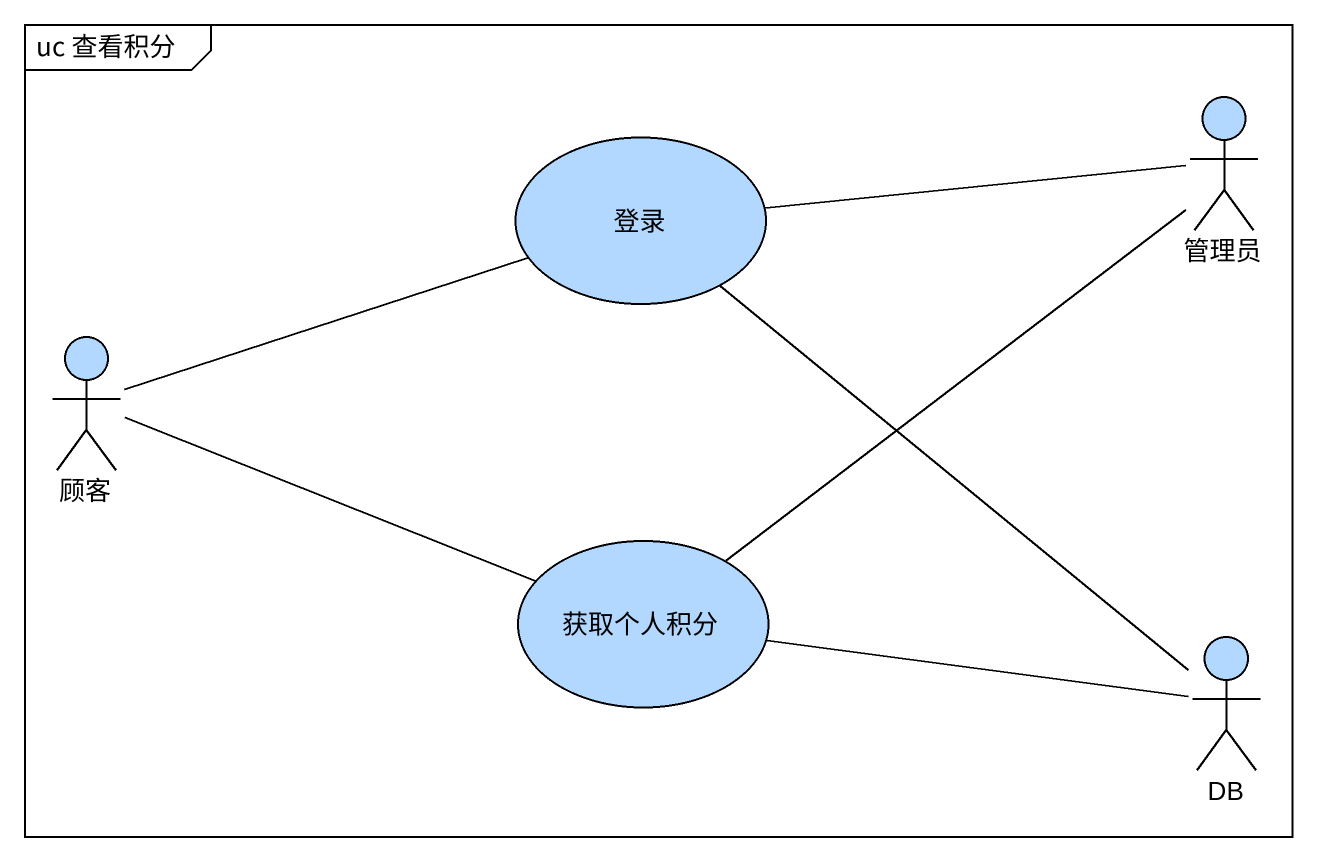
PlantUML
@startuml
mainframe uc 查看积分
usecase 登录 #B2D8FF
actor 管理员 #B2D8FF
actor 顾客 #B2D8FF
usecase 获取个人积分 #B2D8FF
actor DB #B2D8FF
管理员 -left- 登录
管理员 -- 获取个人积分
顾客 -right- 登录
顾客 -right- 获取个人积分
DB -up- 登录
DB -left- 获取个人积分
@enduml
